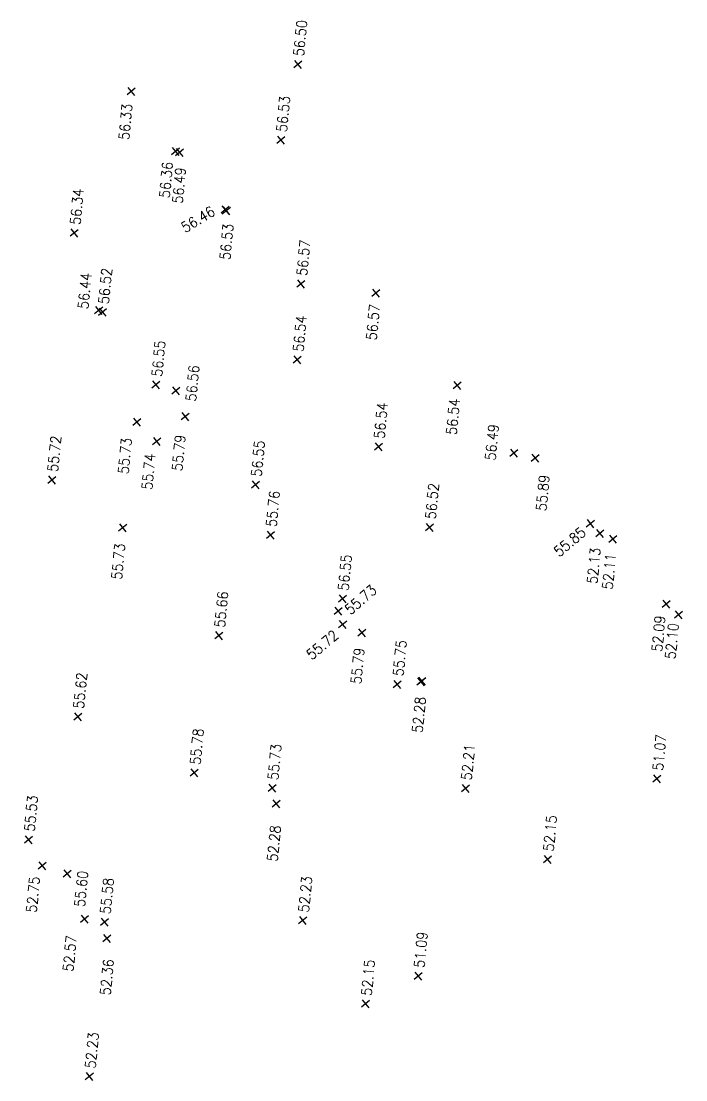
# Model space of a CAD drawing. Header units: metres. Extents: x 815 to 1022, y 915 to 1121.
# Drawn here: x 891.61 to 917.1, y 982.74 to 1023.37 of the extents above; entities that cross this region are included whole.
import ezdxf
from ezdxf.enums import TextEntityAlignment as Align

# ---------------------------------------------------------------- set-up
doc = ezdxf.new("R2010")
doc.units = ezdxf.units.M
doc.header["$LTSCALE"] = 2
doc.header["$PDMODE"] = 35
doc.header["$PDSIZE"] = 0.002
for name, color, linetype in [('__TOPO', 7, 'Continuous'), ('ASPHALT', 5, 'Continuous'), ('BUILDG', 4, 'Continuous'), ('CONCRT', 5, 'Continuous'), ('ELEV', 1, 'Continuous'), ('NAME', 7, 'Continuous'), ('NOTE', 2, 'Continuous'), ('SIDEWALK', 5, 'Continuous'), ('STEP', 7, 'Continuous')]:
    doc.layers.add(name, color=color, linetype=linetype)
doc.styles.add('ROMANS', font='ROMANS.SHX')

# ---------------------------------------------------------------- blocks, each defined once
blk = doc.blocks.new('CROSS-UNDERHILL')
at = {"color": 1}
for p, q in [((0.001, 0), (-0.001, 0)), ((0, 0.001), (0, -0.001))]:
    blk.add_line(p, q, dxfattribs=at)
blk = doc.blocks.new('Point-Underhill')
at = {"lineweight": 0}
blk.add_point((0, 0), dxfattribs=at)
at = {"layer": '__TOPO'}
blk.add_point((0, 0), dxfattribs=at)
at = {"lineweight": 0}
blk.add_blockref('CROSS-UNDERHILL', (0, 0), dxfattribs=at)
at = {"layer": 'ELEV', "lineweight": 0, "style": 'ROMANS', "width": 0.9}
for tag, p in [('ELEV2', (-0.00106, 0.00325)), ('ELEV', (0.00114, 0.00112))]:
    blk.add_attdef(tag, text='', height=0.002, rotation=45, dxfattribs=at).set_placement(p, align=Align.MIDDLE_LEFT)
at = {"layer": 'NAME', "lineweight": 0, "style": 'ROMANS', "width": 0.9}
blk.add_attdef('NAME', text='', height=0.002, dxfattribs=at).set_placement((-0.00267, 0.00004), align=Align.MIDDLE_RIGHT)
at = {"layer": 'NOTE', "lineweight": 0, "style": 'ROMANS', "width": 0.9}
for tag, p in [('NOTE', (-0.00047, -0.00269)), ('NOTE2', (-0.00047, -0.00595))]:
    blk.add_attdef(tag, text='', height=0.002, dxfattribs=at).set_placement(p, align=Align.TOP_CENTER)

msp = doc.modelspace()

# ---------------------------------------------------------------- block references
at = {"layer": 'ASPHALT'}
ref = msp.add_blockref('Point-Underhill', (897.523, 1018.377, 56.36), dxfattribs=dict(at, xscale=200.0000000000001, yscale=200.0000000000001, zscale=0.8000000000000007, rotation=39.54500000000002))
ref.add_attrib('ELEV', '56.36', dxfattribs={"layer": 'ELEV', "lineweight": 0, "height": 0.4, "rotation": 84.545, "style": 'ROMANS', "width": 0.9}).set_placement((897.098, 1016.59), align=Align.MIDDLE_LEFT)
ref = msp.add_blockref('Point-Underhill', (893.642, 1015.244, 56.34), dxfattribs=dict(at, xscale=200.0000000000001, yscale=200.0000000000001, zscale=0.8000000000000007, rotation=39.54500000000002))
ref.add_attrib('ELEV', '56.34', dxfattribs={"layer": 'ELEV', "lineweight": 0, "height": 0.4, "rotation": 84.545, "style": 'ROMANS', "width": 0.9}).set_placement((893.674, 1015.562), align=Align.MIDDLE_LEFT)
ref = msp.add_blockref('Point-Underhill', (899.428, 1016.134, 56.46), dxfattribs=dict(at, xscale=200.0000000000001, yscale=200.0000000000001, zscale=0.8000000000000007, rotation=39.54500000000002))
ref.add_attrib('ELEV', '56.46', dxfattribs={"layer": 'ELEV', "lineweight": 0, "height": 0.4, "rotation": 31.2624, "style": 'ROMANS', "width": 0.9}).set_placement((897.795, 1015.409), align=Align.MIDDLE_LEFT)
ref = msp.add_blockref('Point-Underhill', (894.578, 1012.269, 56.44), dxfattribs=dict(at, xscale=200.0000000000001, yscale=200.0000000000001, zscale=0.8000000000000007, rotation=39.54500000000002))
ref.add_attrib('ELEV', '56.44', dxfattribs={"layer": 'ELEV', "lineweight": 0, "height": 0.4, "rotation": 84.545, "style": 'ROMANS', "width": 0.9}).set_placement((893.976, 1012.331), align=Align.MIDDLE_LEFT)
ref = msp.add_blockref('Point-Underhill', (896.038, 1007.982, 55.73), dxfattribs=dict(at, xscale=200, yscale=200, zscale=0.8000000000000007, rotation=39.54500000000004))
ref.add_attrib('ELEV', '55.73', dxfattribs={"layer": 'ELEV', "lineweight": 0, "height": 0.4, "rotation": 84.545, "style": 'ROMANS', "width": 0.9}).set_placement((895.519, 1005.995), align=Align.MIDDLE_LEFT)
ref = msp.add_blockref('Point-Underhill', (897.897, 1008.195, 55.79), dxfattribs=dict(at, xscale=200, yscale=200, zscale=0.8000000000000007, rotation=39.54500000000004))
ref.add_attrib('ELEV', '55.79', dxfattribs={"layer": 'ELEV', "lineweight": 0, "height": 0.4, "rotation": 84.545, "style": 'ROMANS', "width": 0.9}).set_placement((897.583, 1006.111), align=Align.MIDDLE_LEFT)
ref = msp.add_blockref('Point-Underhill', (892.78, 1005.763, 55.72), dxfattribs=dict(at, xscale=200.0000000000001, yscale=200.0000000000001, zscale=0.8000000000000007, rotation=39.54500000000002))
ref.add_attrib('ELEV', '55.72', dxfattribs={"layer": 'ELEV', "lineweight": 0, "height": 0.4, "rotation": 84.545, "style": 'ROMANS', "width": 0.9}).set_placement((892.812, 1006.081), align=Align.MIDDLE_LEFT)
ref = msp.add_blockref('Point-Underhill', (901.167, 1003.65, 55.76), dxfattribs=dict(at, xscale=200, yscale=200, zscale=0.8000000000000007, rotation=39.54500000000004))
ref.add_attrib('ELEV', '55.76', dxfattribs={"layer": 'ELEV', "lineweight": 0, "height": 0.4, "rotation": 84.545, "style": 'ROMANS', "width": 0.9}).set_placement((901.2, 1003.968), align=Align.MIDDLE_LEFT)
ref = msp.add_blockref('Point-Underhill', (895.498, 1003.923, 55.73), dxfattribs=dict(at, xscale=200, yscale=200, zscale=0.8000000000000007, rotation=39.54500000000004))
ref.add_attrib('ELEV', '55.73', dxfattribs={"layer": 'ELEV', "lineweight": 0, "height": 0.4, "rotation": 84.545, "style": 'ROMANS', "width": 0.9}).set_placement((895.265, 1001.947), align=Align.MIDDLE_LEFT)
ref = msp.add_blockref('Point-Underhill', (913.81, 1003.713, 52.13), dxfattribs=dict(at, xscale=200, yscale=200, zscale=0.8000000000000007, rotation=39.54500000000004))
ref.add_attrib('ELEV', '52.13', dxfattribs={"layer": 'ELEV', "lineweight": 0, "height": 0.4, "rotation": 84.545, "style": 'ROMANS', "width": 0.9}).set_placement((913.505, 1001.779), align=Align.MIDDLE_LEFT)
ref = msp.add_blockref('Point-Underhill', (903.771, 1000.725, 55.73), dxfattribs=dict(at, xscale=200.0000000000001, yscale=200.0000000000001, zscale=0.8000000000000007, rotation=39.54500000000002))
ref.add_attrib('ELEV', '55.73', dxfattribs={"layer": 'ELEV', "lineweight": 0, "height": 0.4, "rotation": 41.0143, "style": 'ROMANS', "width": 0.9}).set_placement((904.106, 1000.715), align=Align.MIDDLE_LEFT)
ref = msp.add_blockref('Point-Underhill', (899.186, 999.789, 55.66), dxfattribs=dict(at, xscale=200.0000000000001, yscale=200.0000000000001, zscale=0.8000000000000007, rotation=39.54500000000002))
ref.add_attrib('ELEV', '55.66', dxfattribs={"layer": 'ELEV', "lineweight": 0, "height": 0.4, "rotation": 84.545, "style": 'ROMANS', "width": 0.9}).set_placement((899.218, 1000.107), align=Align.MIDDLE_LEFT)
ref = msp.add_blockref('Point-Underhill', (916.822, 1000.586, 52.1), dxfattribs=dict(at, xscale=200.0000000000001, yscale=200.0000000000001, zscale=0.8000000000000007, rotation=39.54500000000002))
ref.add_attrib('ELEV', '52.10', dxfattribs={"layer": 'ELEV', "lineweight": 0, "height": 0.4, "rotation": 84.545, "style": 'ROMANS', "width": 0.9}).set_placement((916.501, 998.888), align=Align.MIDDLE_LEFT)
ref = msp.add_blockref('Point-Underhill', (903.938, 1000.219, 55.72), dxfattribs=dict(at, xscale=200.0000000000001, yscale=200.0000000000001, zscale=0.8000000000000007, rotation=39.54500000000002))
ref.add_attrib('ELEV', '55.72', dxfattribs={"layer": 'ELEV', "lineweight": 0, "height": 0.4, "rotation": 40.2822, "style": 'ROMANS', "width": 0.9}).set_placement((902.63, 998.989), align=Align.MIDDLE_LEFT)
ref = msp.add_blockref('Point-Underhill', (904.674, 999.892, 55.79), dxfattribs=dict(at, xscale=200, yscale=200, zscale=0.8000000000000007, rotation=39.54500000000004))
ref.add_attrib('ELEV', '55.79', dxfattribs={"layer": 'ELEV', "lineweight": 0, "height": 0.4, "rotation": 84.545, "style": 'ROMANS', "width": 0.9}).set_placement((904.448, 997.936), align=Align.MIDDLE_LEFT)
ref = msp.add_blockref('Point-Underhill', (893.775, 996.674, 55.62), dxfattribs=dict(at, xscale=200, yscale=200, zscale=0.8000000000000007, rotation=39.54500000000004))
ref.add_attrib('ELEV', '55.62', dxfattribs={"layer": 'ELEV', "lineweight": 0, "height": 0.4, "rotation": 84.545, "style": 'ROMANS', "width": 0.9}).set_placement((893.808, 996.992), align=Align.MIDDLE_LEFT)
ref = msp.add_blockref('Point-Underhill', (906.977, 998.038, 52.28), dxfattribs=dict(at, xscale=200, yscale=200, zscale=0.8000000000000007, rotation=39.54500000000004))
ref.add_attrib('ELEV', '52.28', dxfattribs={"layer": 'ELEV', "lineweight": 0, "height": 0.4, "rotation": 84.545, "style": 'ROMANS', "width": 0.9}).set_placement((906.797, 996.061), align=Align.MIDDLE_LEFT)
at = {"layer": 'ASPHALT', "xscale": 200, "yscale": 200, "zscale": 0.8000000000000007, "rotation": 39.54500000000004}
msp.add_blockref('Point-Underhill', (906.937, 998.016, 52.28), dxfattribs=at)
at = {"layer": 'ASPHALT'}
ref = msp.add_blockref('Point-Underhill', (898.247, 994.523, 55.78), dxfattribs=dict(at, xscale=200.0000000000001, yscale=200.0000000000001, zscale=0.8000000000000007, rotation=39.54500000000002))
ref.add_attrib('ELEV', '55.78', dxfattribs={"layer": 'ELEV', "lineweight": 0, "height": 0.4, "rotation": 84.545, "style": 'ROMANS', "width": 0.9}).set_placement((898.279, 994.841), align=Align.MIDDLE_LEFT)
ref = msp.add_blockref('Point-Underhill', (915.995, 994.293, 51.07), dxfattribs=dict(at, xscale=200.0000000000001, yscale=200.0000000000001, zscale=0.8000000000000007, rotation=39.54500000000002))
ref.add_attrib('ELEV', '51.07', dxfattribs={"layer": 'ELEV', "lineweight": 0, "height": 0.4, "rotation": 84.545, "style": 'ROMANS', "width": 0.9}).set_placement((916.027, 994.611), align=Align.MIDDLE_LEFT)
ref = msp.add_blockref('Point-Underhill', (908.65, 993.926, 52.21), dxfattribs=dict(at, xscale=200.0000000000001, yscale=200.0000000000001, zscale=0.8000000000000007, rotation=39.54500000000002))
ref.add_attrib('ELEV', '52.21', dxfattribs={"layer": 'ELEV', "lineweight": 0, "height": 0.4, "rotation": 84.545, "style": 'ROMANS', "width": 0.9}).set_placement((908.683, 994.244), align=Align.MIDDLE_LEFT)
ref = msp.add_blockref('Point-Underhill', (891.887, 991.958, 55.53), dxfattribs=dict(at, xscale=200, yscale=200, zscale=0.8000000000000007, rotation=39.54500000000004))
ref.add_attrib('ELEV', '55.53', dxfattribs={"layer": 'ELEV', "lineweight": 0, "height": 0.4, "rotation": 84.545, "style": 'ROMANS', "width": 0.9}).set_placement((891.919, 992.276), align=Align.MIDDLE_LEFT)
ref = msp.add_blockref('Point-Underhill', (901.383, 993.333, 52.28), dxfattribs=dict(at, xscale=200, yscale=200, zscale=0.8000000000000007, rotation=39.54500000000004))
ref.add_attrib('ELEV', '52.28', dxfattribs={"layer": 'ELEV', "lineweight": 0, "height": 0.4, "rotation": 84.545, "style": 'ROMANS', "width": 0.9}).set_placement((901.236, 991.125), align=Align.MIDDLE_LEFT)
ref = msp.add_blockref('Point-Underhill', (911.797, 991.196, 52.15), dxfattribs=dict(at, xscale=200, yscale=200, zscale=0.8000000000000007, rotation=39.54500000000004))
ref.add_attrib('ELEV', '52.15', dxfattribs={"layer": 'ELEV', "lineweight": 0, "height": 0.4, "rotation": 84.545, "style": 'ROMANS', "width": 0.9}).set_placement((911.83, 991.514), align=Align.MIDDLE_LEFT)
ref = msp.add_blockref('Point-Underhill', (892.412, 990.958, 52.75), dxfattribs=dict(at, xscale=200, yscale=200, zscale=0.8000000000000007, rotation=39.54500000000004))
ref.add_attrib('ELEV', '52.75', dxfattribs={"layer": 'ELEV', "lineweight": 0, "height": 0.4, "rotation": 84.545, "style": 'ROMANS', "width": 0.9}).set_placement((891.994, 989.163), align=Align.MIDDLE_LEFT)
ref = msp.add_blockref('Point-Underhill', (893.373, 990.643, 55.6), dxfattribs=dict(at, xscale=200, yscale=200, zscale=0.8000000000000007, rotation=39.54500000000004))
ref.add_attrib('ELEV', '55.60', dxfattribs={"layer": 'ELEV', "lineweight": 0, "height": 0.4, "rotation": 84.545, "style": 'ROMANS', "width": 0.9}).set_placement((893.844, 989.381), align=Align.MIDDLE_LEFT)
ref = msp.add_blockref('Point-Underhill', (902.404, 988.853, 52.23), dxfattribs=dict(at, xscale=200, yscale=200, zscale=0.8000000000000007, rotation=39.54500000000004))
ref.add_attrib('ELEV', '52.23', dxfattribs={"layer": 'ELEV', "lineweight": 0, "height": 0.4, "rotation": 84.545, "style": 'ROMANS', "width": 0.9}).set_placement((902.437, 989.171), align=Align.MIDDLE_LEFT)
ref = msp.add_blockref('Point-Underhill', (894.032, 988.909, 52.57), dxfattribs=dict(at, xscale=200.0000000000001, yscale=200.0000000000001, zscale=0.8000000000000007, rotation=39.54500000000002))
ref.add_attrib('ELEV', '52.57', dxfattribs={"layer": 'ELEV', "lineweight": 0, "height": 0.4, "rotation": 84.545, "style": 'ROMANS', "width": 0.9}).set_placement((893.401, 986.902), align=Align.MIDDLE_LEFT)
ref = msp.add_blockref('Point-Underhill', (894.895, 988.161, 52.36), dxfattribs=dict(at, xscale=200.0000000000001, yscale=200.0000000000001, zscale=0.8000000000000007, rotation=39.54500000000002))
ref.add_attrib('ELEV', '52.36', dxfattribs={"layer": 'ELEV', "lineweight": 0, "height": 0.4, "rotation": 84.545, "style": 'ROMANS', "width": 0.9}).set_placement((894.83, 985.99), align=Align.MIDDLE_LEFT)
ref = msp.add_blockref('Point-Underhill', (906.839, 986.725, 51.09), dxfattribs=dict(at, xscale=200.0000000000001, yscale=200.0000000000001, zscale=0.8000000000000007, rotation=39.54500000000002))
ref.add_attrib('ELEV', '51.09', dxfattribs={"layer": 'ELEV', "lineweight": 0, "height": 0.4, "rotation": 84.545, "style": 'ROMANS', "width": 0.9}).set_placement((906.871, 987.043), align=Align.MIDDLE_LEFT)
ref = msp.add_blockref('Point-Underhill', (904.815, 985.653, 52.15), dxfattribs=dict(at, xscale=200.0000000000001, yscale=200.0000000000001, zscale=0.8000000000000007, rotation=39.54500000000002))
ref.add_attrib('ELEV', '52.15', dxfattribs={"layer": 'ELEV', "lineweight": 0, "height": 0.4, "rotation": 84.545, "style": 'ROMANS', "width": 0.9}).set_placement((904.847, 985.971), align=Align.MIDDLE_LEFT)
ref = msp.add_blockref('Point-Underhill', (894.22, 982.865, 52.23), dxfattribs=dict(at, xscale=200.0000000000001, yscale=200.0000000000001, zscale=0.8000000000000007, rotation=39.54500000000002))
ref.add_attrib('ELEV', '52.23', dxfattribs={"layer": 'ELEV', "lineweight": 0, "height": 0.4, "rotation": 84.545, "style": 'ROMANS', "width": 0.9}).set_placement((894.252, 983.183), align=Align.MIDDLE_LEFT)
at = {"layer": 'BUILDG'}
ref = msp.add_blockref('Point-Underhill', (901.561, 1018.805, 56.53), dxfattribs=dict(at, xscale=200, yscale=200, zscale=0.8000000000000007, rotation=39.54500000000004))
ref.add_attrib('ELEV', '56.53', dxfattribs={"layer": 'ELEV', "lineweight": 0, "height": 0.4, "rotation": 84.545, "style": 'ROMANS', "width": 0.9}).set_placement((901.594, 1019.123), align=Align.MIDDLE_LEFT)
at = {"layer": 'CONCRT'}
ref = msp.add_blockref('Point-Underhill', (902.214, 1021.717, 56.5), dxfattribs=dict(at, xscale=200, yscale=200, zscale=0.8000000000000007, rotation=39.54500000000004))
ref.add_attrib('ELEV', '56.50', dxfattribs={"layer": 'ELEV', "lineweight": 0, "height": 0.4, "rotation": 84.545, "style": 'ROMANS', "width": 0.9}).set_placement((902.246, 1022.035), align=Align.MIDDLE_LEFT)
ref = msp.add_blockref('Point-Underhill', (895.827, 1020.674, 56.33), dxfattribs=dict(at, xscale=200.0000000000001, yscale=200.0000000000001, zscale=0.8000000000000007, rotation=39.54500000000002))
ref.add_attrib('ELEV', '56.33', dxfattribs={"layer": 'ELEV', "lineweight": 0, "height": 0.4, "rotation": 84.545, "style": 'ROMANS', "width": 0.9}).set_placement((895.542, 1018.819), align=Align.MIDDLE_LEFT)
ref = msp.add_blockref('Point-Underhill', (902.337, 1013.286, 56.57), dxfattribs=dict(at, xscale=200, yscale=200, zscale=0.8000000000000007, rotation=39.54500000000004))
ref.add_attrib('ELEV', '56.57', dxfattribs={"layer": 'ELEV', "lineweight": 0, "height": 0.4, "rotation": 84.545, "style": 'ROMANS', "width": 0.9}).set_placement((902.369, 1013.604), align=Align.MIDDLE_LEFT)
ref = msp.add_blockref('Point-Underhill', (905.208, 1012.932, 56.57), dxfattribs=dict(at, xscale=200, yscale=200, zscale=0.8000000000000007, rotation=39.54500000000004))
ref.add_attrib('ELEV', '56.57', dxfattribs={"layer": 'ELEV', "lineweight": 0, "height": 0.4, "rotation": 84.545, "style": 'ROMANS', "width": 0.9}).set_placement((905.038, 1011.134), align=Align.MIDDLE_LEFT)
ref = msp.add_blockref('Point-Underhill', (902.198, 1010.373, 56.54), dxfattribs=dict(at, xscale=200, yscale=200, zscale=0.8000000000000007, rotation=39.54500000000004))
ref.add_attrib('ELEV', '56.54', dxfattribs={"layer": 'ELEV', "lineweight": 0, "height": 0.4, "rotation": 84.545, "style": 'ROMANS', "width": 0.9}).set_placement((902.23, 1010.691), align=Align.MIDDLE_LEFT)
ref = msp.add_blockref('Point-Underhill', (897.534, 1009.181, 56.56), dxfattribs=dict(at, xscale=200.0000000000001, yscale=200.0000000000001, zscale=0.8000000000000007, rotation=39.54500000000002))
ref.add_attrib('ELEV', '56.56', dxfattribs={"layer": 'ELEV', "lineweight": 0, "height": 0.4, "rotation": 84.545, "style": 'ROMANS', "width": 0.9}).set_placement((898.111, 1008.784), align=Align.MIDDLE_LEFT)
ref = msp.add_blockref('Point-Underhill', (908.326, 1009.395, 56.54), dxfattribs=dict(at, xscale=200, yscale=200, zscale=0.8000000000000007, rotation=39.54500000000004))
ref.add_attrib('ELEV', '56.54', dxfattribs={"layer": 'ELEV', "lineweight": 0, "height": 0.4, "rotation": 84.545, "style": 'ROMANS', "width": 0.9}).set_placement((908.107, 1007.502), align=Align.MIDDLE_LEFT)
ref = msp.add_blockref('Point-Underhill', (905.309, 1007.038, 56.54), dxfattribs=dict(at, xscale=200.0000000000001, yscale=200.0000000000001, zscale=0.8000000000000007, rotation=39.54500000000002))
ref.add_attrib('ELEV', '56.54', dxfattribs={"layer": 'ELEV', "lineweight": 0, "height": 0.4, "rotation": 84.545, "style": 'ROMANS', "width": 0.9}).set_placement((905.341, 1007.356), align=Align.MIDDLE_LEFT)
ref = msp.add_blockref('Point-Underhill', (910.505, 1006.797, 56.49), dxfattribs=dict(at, xscale=200.0000000000001, yscale=200.0000000000001, zscale=0.8000000000000007, rotation=39.54500000000002))
ref.add_attrib('ELEV', '56.49', dxfattribs={"layer": 'ELEV', "lineweight": 0, "height": 0.4, "rotation": 84.545, "style": 'ROMANS', "width": 0.9}).set_placement((909.6, 1006.519), align=Align.MIDDLE_LEFT)
ref = msp.add_blockref('Point-Underhill', (900.594, 1005.58, 56.55), dxfattribs=dict(at, xscale=200.0000000000001, yscale=200.0000000000001, zscale=0.8000000000000007, rotation=39.54500000000002))
ref.add_attrib('ELEV', '56.55', dxfattribs={"layer": 'ELEV', "lineweight": 0, "height": 0.4, "rotation": 84.545, "style": 'ROMANS', "width": 0.9}).set_placement((900.626, 1005.898), align=Align.MIDDLE_LEFT)
ref = msp.add_blockref('Point-Underhill', (911.322, 1006.601, 55.89), dxfattribs=dict(at, xscale=200, yscale=200, zscale=0.8000000000000007, rotation=39.54500000000004))
ref.add_attrib('ELEV', '55.89', dxfattribs={"layer": 'ELEV', "lineweight": 0, "height": 0.4, "rotation": 84.545, "style": 'ROMANS', "width": 0.9}).set_placement((911.55, 1004.574), align=Align.MIDDLE_LEFT)
ref = msp.add_blockref('Point-Underhill', (907.273, 1003.945, 56.52), dxfattribs=dict(at, xscale=200, yscale=200, zscale=0.8000000000000007, rotation=39.54500000000004))
ref.add_attrib('ELEV', '56.52', dxfattribs={"layer": 'ELEV', "lineweight": 0, "height": 0.4, "rotation": 84.545, "style": 'ROMANS', "width": 0.9}).set_placement((907.305, 1004.263), align=Align.MIDDLE_LEFT)
ref = msp.add_blockref('Point-Underhill', (913.44, 1004.087, 55.85), dxfattribs=dict(at, xscale=200.0000000000001, yscale=200.0000000000001, zscale=0.8000000000000007, rotation=39.54500000000002))
ref.add_attrib('ELEV', '55.85', dxfattribs={"layer": 'ELEV', "lineweight": 0, "height": 0.4, "rotation": 40.2498, "style": 'ROMANS', "width": 0.9}).set_placement((912.122, 1002.943), align=Align.MIDDLE_LEFT)
ref = msp.add_blockref('Point-Underhill', (903.928, 1001.2, 56.55), dxfattribs=dict(at, xscale=200.0000000000001, yscale=200.0000000000001, zscale=0.8000000000000007, rotation=39.54500000000002))
ref.add_attrib('ELEV', '56.55', dxfattribs={"layer": 'ELEV', "lineweight": 0, "height": 0.4, "rotation": 84.545, "style": 'ROMANS', "width": 0.9}).set_placement((903.961, 1001.518), align=Align.MIDDLE_LEFT)
ref = msp.add_blockref('Point-Underhill', (906.032, 997.917, 55.75), dxfattribs=dict(at, xscale=200.0000000000001, yscale=200.0000000000001, zscale=0.8000000000000007, rotation=39.54500000000002))
ref.add_attrib('ELEV', '55.75', dxfattribs={"layer": 'ELEV', "lineweight": 0, "height": 0.4, "rotation": 84.545, "style": 'ROMANS', "width": 0.9}).set_placement((906.065, 998.235), align=Align.MIDDLE_LEFT)
ref = msp.add_blockref('Point-Underhill', (901.23, 993.932, 55.73), dxfattribs=dict(at, xscale=200.0000000000001, yscale=200.0000000000001, zscale=0.8000000000000007, rotation=39.54500000000002))
ref.add_attrib('ELEV', '55.73', dxfattribs={"layer": 'ELEV', "lineweight": 0, "height": 0.4, "rotation": 84.545, "style": 'ROMANS', "width": 0.9}).set_placement((901.263, 994.25), align=Align.MIDDLE_LEFT)
ref = msp.add_blockref('Point-Underhill', (894.799, 988.788, 55.58), dxfattribs=dict(at, xscale=200.0000000000001, yscale=200.0000000000001, zscale=0.8000000000000007, rotation=39.54500000000002))
ref.add_attrib('ELEV', '55.58', dxfattribs={"layer": 'ELEV', "lineweight": 0, "height": 0.4, "rotation": 84.545, "style": 'ROMANS', "width": 0.9}).set_placement((894.831, 989.106), align=Align.MIDDLE_LEFT)
at = {"layer": 'SIDEWALK'}
ref = msp.add_blockref('Point-Underhill', (897.678, 1018.336, 56.49), dxfattribs=dict(at, xscale=200, yscale=200, zscale=0.8000000000000007, rotation=39.54500000000004))
ref.add_attrib('ELEV', '56.49', dxfattribs={"layer": 'ELEV', "lineweight": 0, "height": 0.4, "rotation": 84.545, "style": 'ROMANS', "width": 0.9}).set_placement((897.597, 1016.378), align=Align.MIDDLE_LEFT)
ref = msp.add_blockref('Point-Underhill', (899.476, 1016.092, 56.53), dxfattribs=dict(at, xscale=200, yscale=200, zscale=0.8000000000000007, rotation=39.54500000000004))
ref.add_attrib('ELEV', '56.53', dxfattribs={"layer": 'ELEV', "lineweight": 0, "height": 0.4, "rotation": 84.545, "style": 'ROMANS', "width": 0.9}).set_placement((899.419, 1014.215), align=Align.MIDDLE_LEFT)
ref = msp.add_blockref('Point-Underhill', (894.73, 1012.2, 56.52), dxfattribs=dict(at, xscale=200, yscale=200, zscale=0.8000000000000007, rotation=39.54500000000004))
ref.add_attrib('ELEV', '56.52', dxfattribs={"layer": 'ELEV', "lineweight": 0, "height": 0.4, "rotation": 84.545, "style": 'ROMANS', "width": 0.9}).set_placement((894.763, 1012.518), align=Align.MIDDLE_LEFT)
ref = msp.add_blockref('Point-Underhill', (896.775, 1009.413, 56.55), dxfattribs=dict(at, xscale=200, yscale=200, zscale=0.8000000000000007, rotation=39.54500000000004))
ref.add_attrib('ELEV', '56.55', dxfattribs={"layer": 'ELEV', "lineweight": 0, "height": 0.4, "rotation": 84.545, "style": 'ROMANS', "width": 0.9}).set_placement((896.807, 1009.731), align=Align.MIDDLE_LEFT)
at = {"layer": 'STEP'}
ref = msp.add_blockref('Point-Underhill', (896.803, 1007.247, 55.74), dxfattribs=dict(at, xscale=200, yscale=200, zscale=0.8000000000000007, rotation=39.54500000000004))
ref.add_attrib('ELEV', '55.74', dxfattribs={"layer": 'ELEV', "lineweight": 0, "height": 0.4, "rotation": 84.545, "style": 'ROMANS', "width": 0.9}).set_placement((896.428, 1005.393), align=Align.MIDDLE_LEFT)
ref = msp.add_blockref('Point-Underhill', (914.308, 1003.498, 52.11), dxfattribs=dict(at, xscale=200.0000000000001, yscale=200.0000000000001, zscale=0.8000000000000007, rotation=39.54500000000002))
ref.add_attrib('ELEV', '52.11', dxfattribs={"layer": 'ELEV', "lineweight": 0, "height": 0.4, "rotation": 84.545, "style": 'ROMANS', "width": 0.9}).set_placement((914.092, 1001.567), align=Align.MIDDLE_LEFT)
ref = msp.add_blockref('Point-Underhill', (916.35, 1000.995, 52.09), dxfattribs=dict(at, xscale=200, yscale=200, zscale=0.8000000000000007, rotation=39.54500000000004))
ref.add_attrib('ELEV', '52.09', dxfattribs={"layer": 'ELEV', "lineweight": 0, "height": 0.4, "rotation": 84.545, "style": 'ROMANS', "width": 0.9}).set_placement((915.99, 999.175), align=Align.MIDDLE_LEFT)

doc.saveas('drawing.dxf')
